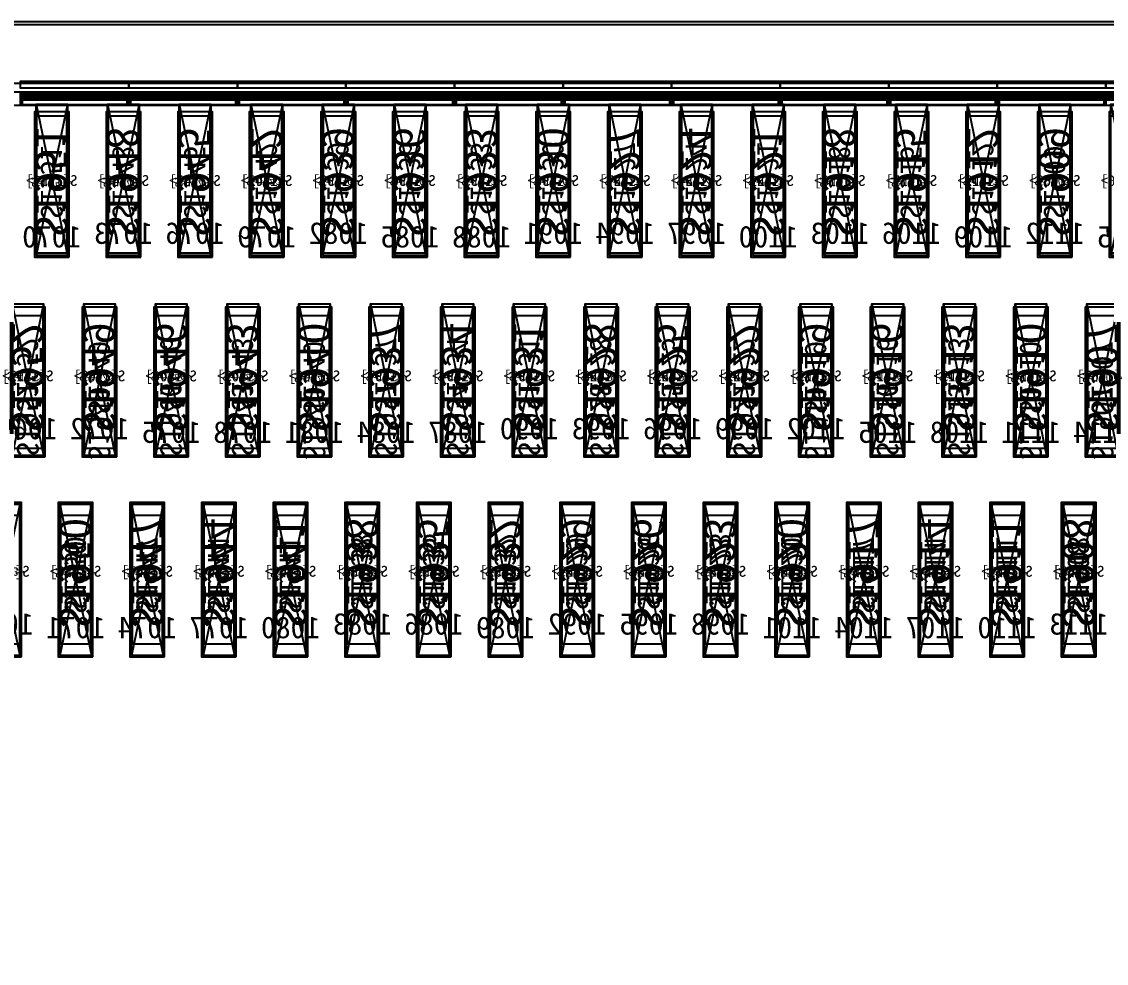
# Model space of a CAD drawing. Header units: millimetres. Extents: x 427 to 2444, y 137 to 817.
# Drawn here: x 1127.0475 to 1127.5471, y 301.2176 to 301.6514 of the extents above; entities that cross this region are included whole.
import ezdxf
from ezdxf.enums import TextEntityAlignment as Align

# ---------------------------------------------------------------- set-up
doc = ezdxf.new("R2010")
doc.units = ezdxf.units.MM
for name, color, linetype in [('L0', 211, 'Continuous'), ('L102', 91, 'Continuous'), ('L114', 213, 'Continuous'), ('L240', 60, 'Continuous'), ('L241', 200, 'Continuous'), ('L242', 51, 'Continuous'), ('L245', 53, 'Continuous'), ('L246', 93, 'Continuous'), ('L247', 13, 'Continuous'), ('L59', 140, 'Continuous'), ('L63', 4, 'Continuous'), ('L98', 150, 'Continuous')]:
    doc.layers.add(name, color=color, linetype=linetype)
doc.styles.add('txt', font='simhei.ttf')

# ---------------------------------------------------------------- blocks, each defined once
blk = doc.blocks.new('HX8394_F_PAD')
at = {"layer": 'L0'}
blk.add_lwpolyline([(-13.86, -0.4025), (-13.86, 0.4025), (13.86, 0.4025), (13.86, -0.4025), (-13.86, -0.4025)], close=True, dxfattribs=at)
at = {"layer": 'L241'}
blk.add_lwpolyline([(-13.9, -0.435), (-13.9, 0.435), (13.9, 0.435), (13.9, -0.435), (-13.9, -0.435)], close=True, dxfattribs=at)
at = {"layer": 'L242'}
for points in [[(8.117, 0.3285), (8.1155, 0.33), (8.1155, 0.392), (8.117, 0.3935), (8.13, 0.3935), (8.1315, 0.392), (8.1315, 0.33), (8.13, 0.3285), (8.117, 0.3285)], [(8.15, 0.3285), (8.1485, 0.33), (8.1485, 0.392), (8.15, 0.3935), (8.163, 0.3935), (8.1645, 0.392), (8.1645, 0.33), (8.163, 0.3285), (8.15, 0.3285)], [(8.183, 0.3285), (8.1815, 0.33), (8.1815, 0.392), (8.183, 0.3935), (8.196, 0.3935), (8.1975, 0.392), (8.1975, 0.33), (8.196, 0.3285), (8.183, 0.3285)], [(8.216, 0.3285), (8.2145, 0.33), (8.2145, 0.392), (8.216, 0.3935), (8.229, 0.3935), (8.2305, 0.392), (8.2305, 0.33), (8.229, 0.3285), (8.216, 0.3285)], [(8.249, 0.3285), (8.2475, 0.33), (8.2475, 0.392), (8.249, 0.3935), (8.262, 0.3935), (8.2635, 0.392), (8.2635, 0.33), (8.262, 0.3285), (8.249, 0.3285)], [(8.282, 0.3285), (8.2805, 0.33), (8.2805, 0.392), (8.282, 0.3935), (8.295, 0.3935), (8.2965, 0.392), (8.2965, 0.33), (8.295, 0.3285), (8.282, 0.3285)], [(8.315, 0.3285), (8.3135, 0.33), (8.3135, 0.392), (8.315, 0.3935), (8.328, 0.3935), (8.3295, 0.392), (8.3295, 0.33), (8.328, 0.3285), (8.315, 0.3285)], [(8.348, 0.3285), (8.3465, 0.33), (8.3465, 0.392), (8.348, 0.3935), (8.361, 0.3935), (8.3625, 0.392), (8.3625, 0.33), (8.361, 0.3285), (8.348, 0.3285)], [(8.381, 0.3285), (8.3795, 0.33), (8.3795, 0.392), (8.381, 0.3935), (8.394, 0.3935), (8.3955, 0.392), (8.3955, 0.33), (8.394, 0.3285), (8.381, 0.3285)], [(8.414, 0.3285), (8.4125, 0.33), (8.4125, 0.392), (8.414, 0.3935), (8.427, 0.3935), (8.4285, 0.392), (8.4285, 0.33), (8.427, 0.3285), (8.414, 0.3285)], [(8.447, 0.3285), (8.4455, 0.33), (8.4455, 0.392), (8.447, 0.3935), (8.46, 0.3935), (8.4615, 0.392), (8.4615, 0.33), (8.46, 0.3285), (8.447, 0.3285)], [(8.48, 0.3285), (8.4785, 0.33), (8.4785, 0.392), (8.48, 0.3935), (8.493, 0.3935), (8.4945, 0.392), (8.4945, 0.33), (8.493, 0.3285), (8.48, 0.3285)], [(8.513, 0.3285), (8.5115, 0.33), (8.5115, 0.392), (8.513, 0.3935), (8.526, 0.3935), (8.5275, 0.392), (8.5275, 0.33), (8.526, 0.3285), (8.513, 0.3285)], [(8.546, 0.3285), (8.5445, 0.33), (8.5445, 0.392), (8.546, 0.3935), (8.559, 0.3935), (8.5605, 0.392), (8.5605, 0.33), (8.559, 0.3285), (8.546, 0.3285)], [(8.579, 0.3285), (8.5775, 0.33), (8.5775, 0.392), (8.579, 0.3935), (8.592, 0.3935), (8.5935, 0.392), (8.5935, 0.33), (8.592, 0.3285), (8.579, 0.3285)], [(8.095, 0.2385), (8.0935, 0.24), (8.0935, 0.302), (8.095, 0.3035), (8.108, 0.3035), (8.1095, 0.302), (8.1095, 0.24), (8.108, 0.2385), (8.095, 0.2385)], [(8.128, 0.2385), (8.1265, 0.24), (8.1265, 0.302), (8.128, 0.3035), (8.141, 0.3035), (8.1425, 0.302), (8.1425, 0.24), (8.141, 0.2385), (8.128, 0.2385)], [(8.161, 0.2385), (8.1595, 0.24), (8.1595, 0.302), (8.161, 0.3035), (8.174, 0.3035), (8.1755, 0.302), (8.1755, 0.24), (8.174, 0.2385), (8.161, 0.2385)], [(8.194, 0.2385), (8.1925, 0.24), (8.1925, 0.302), (8.194, 0.3035), (8.207, 0.3035), (8.2085, 0.302), (8.2085, 0.24), (8.207, 0.2385), (8.194, 0.2385)], [(8.227, 0.2385), (8.2255, 0.24), (8.2255, 0.302), (8.227, 0.3035), (8.24, 0.3035), (8.2415, 0.302), (8.2415, 0.24), (8.24, 0.2385), (8.227, 0.2385)], [(8.26, 0.2385), (8.2585, 0.24), (8.2585, 0.302), (8.26, 0.3035), (8.273, 0.3035), (8.2745, 0.302), (8.2745, 0.24), (8.273, 0.2385), (8.26, 0.2385)], [(8.293, 0.2385), (8.2915, 0.24), (8.2915, 0.302), (8.293, 0.3035), (8.306, 0.3035), (8.3075, 0.302), (8.3075, 0.24), (8.306, 0.2385), (8.293, 0.2385)], [(8.326, 0.2385), (8.3245, 0.24), (8.3245, 0.302), (8.326, 0.3035), (8.339, 0.3035), (8.3405, 0.302), (8.3405, 0.24), (8.339, 0.2385), (8.326, 0.2385)], [(8.359, 0.2385), (8.3575, 0.24), (8.3575, 0.302), (8.359, 0.3035), (8.372, 0.3035), (8.3735, 0.302), (8.3735, 0.24), (8.372, 0.2385), (8.359, 0.2385)], [(8.392, 0.2385), (8.3905, 0.24), (8.3905, 0.302), (8.392, 0.3035), (8.405, 0.3035), (8.4065, 0.302), (8.4065, 0.24), (8.405, 0.2385), (8.392, 0.2385)], [(8.425, 0.2385), (8.4235, 0.24), (8.4235, 0.302), (8.425, 0.3035), (8.438, 0.3035), (8.4395, 0.302), (8.4395, 0.24), (8.438, 0.2385), (8.425, 0.2385)], [(8.458, 0.2385), (8.4565, 0.24), (8.4565, 0.302), (8.458, 0.3035), (8.471, 0.3035), (8.4725, 0.302), (8.4725, 0.24), (8.471, 0.2385), (8.458, 0.2385)], [(8.491, 0.2385), (8.4895, 0.24), (8.4895, 0.302), (8.491, 0.3035), (8.504, 0.3035), (8.5055, 0.302), (8.5055, 0.24), (8.504, 0.2385), (8.491, 0.2385)], [(8.524, 0.2385), (8.5225, 0.24), (8.5225, 0.302), (8.524, 0.3035), (8.537, 0.3035), (8.5385, 0.302), (8.5385, 0.24), (8.537, 0.2385), (8.524, 0.2385)], [(8.557, 0.2385), (8.5555, 0.24), (8.5555, 0.302), (8.557, 0.3035), (8.57, 0.3035), (8.5715, 0.302), (8.5715, 0.24), (8.57, 0.2385), (8.557, 0.2385)], [(8.59, 0.2385), (8.5885, 0.24), (8.5885, 0.302), (8.59, 0.3035), (8.603, 0.3035), (8.6045, 0.302), (8.6045, 0.24), (8.603, 0.2385), (8.59, 0.2385)], [(8.106, 0.1485), (8.1045, 0.15), (8.1045, 0.212), (8.106, 0.2135), (8.119, 0.2135), (8.1205, 0.212), (8.1205, 0.15), (8.119, 0.1485), (8.106, 0.1485)], [(8.139, 0.1485), (8.1375, 0.15), (8.1375, 0.212), (8.139, 0.2135), (8.152, 0.2135), (8.1535, 0.212), (8.1535, 0.15), (8.152, 0.1485), (8.139, 0.1485)], [(8.172, 0.1485), (8.1705, 0.15), (8.1705, 0.212), (8.172, 0.2135), (8.185, 0.2135), (8.1865, 0.212), (8.1865, 0.15), (8.185, 0.1485), (8.172, 0.1485)], [(8.205, 0.1485), (8.2035, 0.15), (8.2035, 0.212), (8.205, 0.2135), (8.218, 0.2135), (8.2195, 0.212), (8.2195, 0.15), (8.218, 0.1485), (8.205, 0.1485)], [(8.238, 0.1485), (8.2365, 0.15), (8.2365, 0.212), (8.238, 0.2135), (8.251, 0.2135), (8.2525, 0.212), (8.2525, 0.15), (8.251, 0.1485), (8.238, 0.1485)], [(8.271, 0.1485), (8.2695, 0.15), (8.2695, 0.212), (8.271, 0.2135), (8.284, 0.2135), (8.2855, 0.212), (8.2855, 0.15), (8.284, 0.1485), (8.271, 0.1485)], [(8.304, 0.1485), (8.3025, 0.15), (8.3025, 0.212), (8.304, 0.2135), (8.317, 0.2135), (8.3185, 0.212), (8.3185, 0.15), (8.317, 0.1485), (8.304, 0.1485)], [(8.337, 0.1485), (8.3355, 0.15), (8.3355, 0.212), (8.337, 0.2135), (8.35, 0.2135), (8.3515, 0.212), (8.3515, 0.15), (8.35, 0.1485), (8.337, 0.1485)], [(8.37, 0.1485), (8.3685, 0.15), (8.3685, 0.212), (8.37, 0.2135), (8.383, 0.2135), (8.3845, 0.212), (8.3845, 0.15), (8.383, 0.1485), (8.37, 0.1485)], [(8.403, 0.1485), (8.4015, 0.15), (8.4015, 0.212), (8.403, 0.2135), (8.416, 0.2135), (8.4175, 0.212), (8.4175, 0.15), (8.416, 0.1485), (8.403, 0.1485)], [(8.436, 0.1485), (8.4345, 0.15), (8.4345, 0.212), (8.436, 0.2135), (8.449, 0.2135), (8.4505, 0.212), (8.4505, 0.15), (8.449, 0.1485), (8.436, 0.1485)], [(8.469, 0.1485), (8.4675, 0.15), (8.4675, 0.212), (8.469, 0.2135), (8.482, 0.2135), (8.4835, 0.212), (8.4835, 0.15), (8.482, 0.1485), (8.469, 0.1485)], [(8.502, 0.1485), (8.5005, 0.15), (8.5005, 0.212), (8.502, 0.2135), (8.515, 0.2135), (8.5165, 0.212), (8.5165, 0.15), (8.515, 0.1485), (8.502, 0.1485)], [(8.535, 0.1485), (8.5335, 0.15), (8.5335, 0.212), (8.535, 0.2135), (8.548, 0.2135), (8.5495, 0.212), (8.5495, 0.15), (8.548, 0.1485), (8.535, 0.1485)], [(8.568, 0.1485), (8.5665, 0.15), (8.5665, 0.212), (8.568, 0.2135), (8.581, 0.2135), (8.5825, 0.212), (8.5825, 0.15), (8.581, 0.1485), (8.568, 0.1485)]]:
    blk.add_lwpolyline(points, close=True, dxfattribs=at)
at = {"layer": 'L247', "style": 'txt'}
for s, p in [('S1909', (8.1235, 0.361)), ('S1912', (8.1565, 0.362666)), ('S1915', (8.1895, 0.361)), ('S1918', (8.2225, 0.361)), ('S1921', (8.2555, 0.362666)), ('S1924', (8.2885, 0.362666)), ('S1927', (8.3215, 0.362666)), ('S1930', (8.3545, 0.362666)), ('S1933', (8.3875, 0.362666)), ('S1936', (8.4205, 0.362666)), ('S1939', (8.4535, 0.362666)), ('S1942', (8.4865, 0.362666)), ('S1945', (8.5195, 0.361)), ('S1948', (8.5525, 0.361)), ('S1951', (8.5855, 0.361)), ('S1907', (8.1015, 0.271)), ('S1910', (8.1345, 0.271)), ('S1913', (8.1675, 0.272666)), ('S1916', (8.2005, 0.272666)), ('S1919', (8.2335, 0.271)), ('S1922', (8.2665, 0.272666)), ('S1925', (8.2995, 0.272666)), ('S1928', (8.3325, 0.272666)), ('S1931', (8.3655, 0.272666)), ('S1934', (8.3985, 0.272666)), ('S1937', (8.4315, 0.272666)), ('S1940', (8.4645, 0.271)), ('S1943', (8.4975, 0.272666)), ('S1946', (8.5305, 0.272666)), ('S1949', (8.5635, 0.271)), ('S1952', (8.5965, 0.272666)), ('S1908', (8.1125, 0.181)), ('S1911', (8.1455, 0.181)), ('S1914', (8.1785, 0.181)), ('S1917', (8.2115, 0.181)), ('S1920', (8.2445, 0.182666)), ('S1923', (8.2775, 0.182666)), ('S1926', (8.3105, 0.182666)), ('S1929', (8.3435, 0.182666)), ('S1932', (8.3765, 0.182666)), ('S1935', (8.4095, 0.182666)), ('S1938', (8.4425, 0.182666)), ('S1941', (8.4755, 0.181)), ('S1944', (8.5085, 0.181)), ('S1947', (8.5415, 0.181)), ('S1950', (8.5745, 0.181))]:
    blk.add_text(s, height=0.01, rotation=90, dxfattribs=at).set_placement(p, align=Align.MIDDLE_CENTER)
blk = doc.blocks.new('NTBUMP_65X16')
at = {"layer": 'L242'}
blk.add_lwpolyline([(-0.008, -0.0325), (-0.008, 0.0325), (0.008, 0.0325), (0.008, -0.0325), (-0.008, -0.0325)], close=True, dxfattribs=at)
blk = doc.blocks.new('ILI9881C_AA_NTBUMP_PM_875UM')
at = {"layer": 'L241'}
blk.add_lwpolyline([(-13.92, -0.4375), (-13.92, 0.4375), (13.92, 0.4375), (13.92, -0.4375), (-13.92, -0.4375)], close=True, dxfattribs=at)
at = {"rotation": 180}
for p in [(8.1235, 0.365), (8.1565, 0.365), (8.1895, 0.365), (8.2225, 0.365), (8.2555, 0.365), (8.2885, 0.365), (8.3215, 0.365), (8.3545, 0.365), (8.3875, 0.365), (8.4205, 0.365), (8.4535, 0.365), (8.4865, 0.365), (8.5195, 0.365), (8.5525, 0.365), (8.5855, 0.365), (8.1015, 0.275), (8.1345, 0.275), (8.1675, 0.275), (8.2005, 0.275), (8.2335, 0.275), (8.2665, 0.275), (8.2995, 0.275), (8.3325, 0.275), (8.3655, 0.275), (8.3985, 0.275), (8.4315, 0.275), (8.4645, 0.275), (8.4975, 0.275), (8.5305, 0.275), (8.5635, 0.275), (8.5965, 0.275), (8.1125, 0.185), (8.1455, 0.185), (8.1785, 0.185), (8.2115, 0.185), (8.2445, 0.185), (8.2775, 0.185), (8.3105, 0.185), (8.3435, 0.185), (8.3765, 0.185), (8.4095, 0.185), (8.4425, 0.185), (8.4755, 0.185), (8.5085, 0.185), (8.5415, 0.185), (8.5745, 0.185)]:
    blk.add_blockref('NTBUMP_65X16', p, dxfattribs=at)
at = {"layer": 'L246', "style": 'txt'}
for s, p in [('S1924', (8.2885, 0.365)), ('S1909', (8.1235, 0.365)), ('S1912', (8.1565, 0.365)), ('S1915', (8.1895, 0.365)), ('S1918', (8.2225, 0.365)), ('S1921', (8.2555, 0.365)), ('S1927', (8.3215, 0.365)), ('S1930', (8.3545, 0.365)), ('S1933', (8.3875, 0.365)), ('S1936', (8.4205, 0.365)), ('S1939', (8.4535, 0.365)), ('S1942', (8.4865, 0.365)), ('S1945', (8.5195, 0.365)), ('S1948', (8.5525, 0.365)), ('S1951', (8.5855, 0.365)), ('S1934', (8.3985, 0.275)), ('S1907', (8.1015, 0.275)), ('S1910', (8.1345, 0.275)), ('S1913', (8.1675, 0.275)), ('S1916', (8.2005, 0.275)), ('S1919', (8.2335, 0.275)), ('S1922', (8.2665, 0.275)), ('S1925', (8.2995, 0.275)), ('S1928', (8.3325, 0.275)), ('S1931', (8.3655, 0.275)), ('S1937', (8.4315, 0.275)), ('S1940', (8.4645, 0.275)), ('S1943', (8.4975, 0.275)), ('S1946', (8.5305, 0.275)), ('S1949', (8.5635, 0.275)), ('S1952', (8.5965, 0.275)), ('S1908', (8.1125, 0.185)), ('S1911', (8.1455, 0.185)), ('S1914', (8.1785, 0.185)), ('S1917', (8.2115, 0.185)), ('S1920', (8.2445, 0.185)), ('S1923', (8.2775, 0.185)), ('S1926', (8.3105, 0.185)), ('S1929', (8.3435, 0.185)), ('S1932', (8.3765, 0.185)), ('S1935', (8.4095, 0.185)), ('S1938', (8.4425, 0.185)), ('S1941', (8.4755, 0.185)), ('S1944', (8.5085, 0.185)), ('S1947', (8.5415, 0.185)), ('S1950', (8.5745, 0.185))]:
    blk.add_text(s, height=0.015, rotation=90, dxfattribs=at).set_placement(p, align=Align.MIDDLE_CENTER)
for s, p in [('1115', (8.0905, 0.34)), ('1112', (8.1235, 0.341666)), ('1109', (8.1565, 0.34)), ('1106', (8.1895, 0.341666)), ('1103', (8.2225, 0.341666)), ('1100', (8.2555, 0.34)), ('1097', (8.2885, 0.341666)), ('1094', (8.3215, 0.341666)), ('1091', (8.3545, 0.341666)), ('1088', (8.3875, 0.34)), ('1085', (8.4205, 0.34)), ('1082', (8.4535, 0.341666)), ('1079', (8.4865, 0.34)), ('1076', (8.5195, 0.341666)), ('1073', (8.5525, 0.341666)), ('1070', (8.5855, 0.34)), ('1108', (8.1675, 0.25)), ('1105', (8.2005, 0.25)), ('1102', (8.2335, 0.251666)), ('1099', (8.2665, 0.251666)), ('1096', (8.2995, 0.251666)), ('1093', (8.3325, 0.251666)), ('1090', (8.3655, 0.251666)), ('1087', (8.3985, 0.25)), ('1084', (8.4315, 0.25)), ('1081', (8.4645, 0.25)), ('1078', (8.4975, 0.25)), ('1075', (8.5305, 0.25)), ('1072', (8.5635, 0.251666)), ('1069', (8.5965, 0.251666)), ('1114', (8.1015, 0.25)), ('1111', (8.1345, 0.25)), ('1113', (8.1125, 0.161666)), ('1110', (8.1455, 0.16)), ('1107', (8.1785, 0.16)), ('1104', (8.2115, 0.16)), ('1101', (8.2445, 0.16)), ('1098', (8.2775, 0.161666)), ('1095', (8.3105, 0.161666)), ('1092', (8.3435, 0.161666)), ('1089', (8.3765, 0.16)), ('1086', (8.4095, 0.161666)), ('1083', (8.4425, 0.161666)), ('1080', (8.4755, 0.16)), ('1077', (8.5085, 0.16)), ('1074', (8.5415, 0.16)), ('1071', (8.5745, 0.16)), ('1068', (8.6075, 0.161666))]:
    blk.add_text(s, height=0.01, dxfattribs=at).set_placement(p, align=Align.MIDDLE_CENTER)
blk = doc.blocks.new('OUT_3BUMP')
at = {"layer": 'L242'}
for points in [[(0, 0.206), (0, 0.271), (0.016, 0.271), (0.016, 0.206), (0, 0.206)], [(0.011, 0.116), (0.011, 0.181), (0.027, 0.181), (0.027, 0.116), (0.011, 0.116)], [(0.022, 0.026), (0.022, 0.091), (0.038, 0.091), (0.038, 0.026), (0.022, 0.026)]]:
    blk.add_lwpolyline(points, close=True, dxfattribs=at)
blk = doc.blocks.new('JD9365Z_PAD_20170829_Y880')
at = {"layer": 'L241'}
blk.add_lwpolyline([(-13.95, -0.41), (-13.95, 0.41), (13.95, 0.41), (13.95, -0.41), (-13.95, -0.41)], close=True, dxfattribs=at)
at = {"row_count": 1, "column_count": 372, "row_spacing": 0.245, "column_spacing": 0.033}
blk.add_blockref('OUT_3BUMP', (1.3835, 0.13), dxfattribs=at)
at = {"layer": 'L240', "style": 'txt'}
for s, p in [('S[1666]', (8.0905, 0.369333)), ('S[1669]', (8.1235, 0.369333)), ('S[1672]', (8.1565, 0.369333)), ('S[1675]', (8.1895, 0.369333)), ('S[1678]', (8.2225, 0.369333)), ('S[1681]', (8.2555, 0.369333)), ('S[1684]', (8.2885, 0.369333)), ('S[1687]', (8.3215, 0.369333)), ('S[1690]', (8.3545, 0.369333)), ('S[1693]', (8.3875, 0.369333)), ('S[1696]', (8.4205, 0.369333)), ('S[1699]', (8.4535, 0.369333)), ('S[1702]', (8.4865, 0.369333)), ('S[1705]', (8.5195, 0.369333)), ('S[1708]', (8.5525, 0.369333)), ('S[1711]', (8.5855, 0.369333)), ('S[1667]', (8.1015, 0.279333)), ('S[1670]', (8.1345, 0.279333)), ('S[1673]', (8.1675, 0.279333)), ('S[1676]', (8.2005, 0.279333)), ('S[1679]', (8.2335, 0.279333)), ('S[1682]', (8.2665, 0.279333)), ('S[1685]', (8.2995, 0.279333)), ('S[1688]', (8.3325, 0.279333)), ('S[1691]', (8.3655, 0.279333)), ('S[1694]', (8.3985, 0.279333)), ('S[1697]', (8.4315, 0.279333)), ('S[1700]', (8.4645, 0.279333)), ('S[1703]', (8.4975, 0.279333)), ('S[1706]', (8.5305, 0.279333)), ('S[1709]', (8.5635, 0.279333)), ('S[1712]', (8.5965, 0.279333)), ('S[1668]', (8.1125, 0.189333)), ('S[1671]', (8.1455, 0.189333)), ('S[1674]', (8.1785, 0.189333)), ('S[1677]', (8.2115, 0.189333)), ('S[1680]', (8.2445, 0.189333)), ('S[1683]', (8.2775, 0.189333)), ('S[1686]', (8.3105, 0.189333)), ('S[1689]', (8.3435, 0.189333)), ('S[1692]', (8.3765, 0.189333)), ('S[1695]', (8.4095, 0.189333)), ('S[1698]', (8.4425, 0.189333)), ('S[1701]', (8.4755, 0.189333)), ('S[1704]', (8.5085, 0.189333)), ('S[1707]', (8.5415, 0.189333)), ('S[1710]', (8.5745, 0.189333)), ('S[1713]', (8.6075, 0.189333))]:
    blk.add_text(s, height=0.005, dxfattribs=at).set_placement(p, align=Align.MIDDLE_CENTER)
blk = doc.blocks.new('NV3052C3P_BUMP_ORI_20190911')
at = {"layer": 'L241'}
blk.add_lwpolyline([(-13.8, -0.398), (-13.8, 0.398), (13.8, 0.398), (13.8, -0.398), (-13.8, -0.398)], close=True, dxfattribs=at)
at = {"layer": 'L242'}
for points in [[(8.1155, 0.32), (8.1155, 0.385), (8.1315, 0.385), (8.1315, 0.32), (8.1155, 0.32)], [(8.1485, 0.32), (8.1485, 0.385), (8.1645, 0.385), (8.1645, 0.32), (8.1485, 0.32)], [(8.1815, 0.32), (8.1815, 0.385), (8.1975, 0.385), (8.1975, 0.32), (8.1815, 0.32)], [(8.2145, 0.32), (8.2145, 0.385), (8.2305, 0.385), (8.2305, 0.32), (8.2145, 0.32)], [(8.2475, 0.32), (8.2475, 0.385), (8.2635, 0.385), (8.2635, 0.32), (8.2475, 0.32)], [(8.2805, 0.32), (8.2805, 0.385), (8.2965, 0.385), (8.2965, 0.32), (8.2805, 0.32)], [(8.3135, 0.32), (8.3135, 0.385), (8.3295, 0.385), (8.3295, 0.32), (8.3135, 0.32)], [(8.3465, 0.32), (8.3465, 0.385), (8.3625, 0.385), (8.3625, 0.32), (8.3465, 0.32)], [(8.3795, 0.32), (8.3795, 0.385), (8.3955, 0.385), (8.3955, 0.32), (8.3795, 0.32)], [(8.4125, 0.32), (8.4125, 0.385), (8.4285, 0.385), (8.4285, 0.32), (8.4125, 0.32)], [(8.4455, 0.32), (8.4455, 0.385), (8.4615, 0.385), (8.4615, 0.32), (8.4455, 0.32)], [(8.4785, 0.32), (8.4785, 0.385), (8.4945, 0.385), (8.4945, 0.32), (8.4785, 0.32)], [(8.5115, 0.32), (8.5115, 0.385), (8.5275, 0.385), (8.5275, 0.32), (8.5115, 0.32)], [(8.5445, 0.32), (8.5445, 0.385), (8.5605, 0.385), (8.5605, 0.32), (8.5445, 0.32)], [(8.5775, 0.32), (8.5775, 0.385), (8.5935, 0.385), (8.5935, 0.32), (8.5775, 0.32)], [(8.0935, 0.23), (8.0935, 0.295), (8.1095, 0.295), (8.1095, 0.23), (8.0935, 0.23)], [(8.1265, 0.23), (8.1265, 0.295), (8.1425, 0.295), (8.1425, 0.23), (8.1265, 0.23)], [(8.1595, 0.23), (8.1595, 0.295), (8.1755, 0.295), (8.1755, 0.23), (8.1595, 0.23)], [(8.1925, 0.23), (8.1925, 0.295), (8.2085, 0.295), (8.2085, 0.23), (8.1925, 0.23)], [(8.2255, 0.23), (8.2255, 0.295), (8.2415, 0.295), (8.2415, 0.23), (8.2255, 0.23)], [(8.2585, 0.23), (8.2585, 0.295), (8.2745, 0.295), (8.2745, 0.23), (8.2585, 0.23)], [(8.2915, 0.23), (8.2915, 0.295), (8.3075, 0.295), (8.3075, 0.23), (8.2915, 0.23)], [(8.3245, 0.23), (8.3245, 0.295), (8.3405, 0.295), (8.3405, 0.23), (8.3245, 0.23)], [(8.3575, 0.23), (8.3575, 0.295), (8.3735, 0.295), (8.3735, 0.23), (8.3575, 0.23)], [(8.3905, 0.23), (8.3905, 0.295), (8.4065, 0.295), (8.4065, 0.23), (8.3905, 0.23)], [(8.4235, 0.23), (8.4235, 0.295), (8.4395, 0.295), (8.4395, 0.23), (8.4235, 0.23)], [(8.4565, 0.23), (8.4565, 0.295), (8.4725, 0.295), (8.4725, 0.23), (8.4565, 0.23)], [(8.4895, 0.23), (8.4895, 0.295), (8.5055, 0.295), (8.5055, 0.23), (8.4895, 0.23)], [(8.5225, 0.23), (8.5225, 0.295), (8.5385, 0.295), (8.5385, 0.23), (8.5225, 0.23)], [(8.5555, 0.23), (8.5555, 0.295), (8.5715, 0.295), (8.5715, 0.23), (8.5555, 0.23)], [(8.5885, 0.23), (8.5885, 0.295), (8.6045, 0.295), (8.6045, 0.23), (8.5885, 0.23)], [(8.1045, 0.14), (8.1045, 0.205), (8.1205, 0.205), (8.1205, 0.14), (8.1045, 0.14)], [(8.1375, 0.14), (8.1375, 0.205), (8.1535, 0.205), (8.1535, 0.14), (8.1375, 0.14)], [(8.1705, 0.14), (8.1705, 0.205), (8.1865, 0.205), (8.1865, 0.14), (8.1705, 0.14)], [(8.2035, 0.14), (8.2035, 0.205), (8.2195, 0.205), (8.2195, 0.14), (8.2035, 0.14)], [(8.2365, 0.14), (8.2365, 0.205), (8.2525, 0.205), (8.2525, 0.14), (8.2365, 0.14)], [(8.2695, 0.14), (8.2695, 0.205), (8.2855, 0.205), (8.2855, 0.14), (8.2695, 0.14)], [(8.3025, 0.14), (8.3025, 0.205), (8.3185, 0.205), (8.3185, 0.14), (8.3025, 0.14)], [(8.3355, 0.14), (8.3355, 0.205), (8.3515, 0.205), (8.3515, 0.14), (8.3355, 0.14)], [(8.3685, 0.14), (8.3685, 0.205), (8.3845, 0.205), (8.3845, 0.14), (8.3685, 0.14)], [(8.4015, 0.14), (8.4015, 0.205), (8.4175, 0.205), (8.4175, 0.14), (8.4015, 0.14)], [(8.4345, 0.14), (8.4345, 0.205), (8.4505, 0.205), (8.4505, 0.14), (8.4345, 0.14)], [(8.4675, 0.14), (8.4675, 0.205), (8.4835, 0.205), (8.4835, 0.14), (8.4675, 0.14)], [(8.5005, 0.14), (8.5005, 0.205), (8.5165, 0.205), (8.5165, 0.14), (8.5005, 0.14)], [(8.5335, 0.14), (8.5335, 0.205), (8.5495, 0.205), (8.5495, 0.14), (8.5335, 0.14)], [(8.5665, 0.14), (8.5665, 0.205), (8.5825, 0.205), (8.5825, 0.14), (8.5665, 0.14)]]:
    blk.add_lwpolyline(points, close=True, dxfattribs=at)
at = {"layer": 'L245', "style": 'txt'}
for s, p in [('S<1906>', (8.090473, 0.353333)), ('S<1909>', (8.123473, 0.353333)), ('S<1912>', (8.156473, 0.353333)), ('S<1915>', (8.189473, 0.353333)), ('S<1918>', (8.222473, 0.353333)), ('S<1921>', (8.255473, 0.353333)), ('S<1924>', (8.288473, 0.353333)), ('S<1927>', (8.321473, 0.353333)), ('S<1930>', (8.354473, 0.353333)), ('S<1933>', (8.387473, 0.353333)), ('S<1936>', (8.420473, 0.353333)), ('S<1939>', (8.453473, 0.353333)), ('S<1942>', (8.486473, 0.353333)), ('S<1945>', (8.519473, 0.353333)), ('S<1948>', (8.552473, 0.353333)), ('S<1951>', (8.585473, 0.353333)), ('S<1907>', (8.101473, 0.263333)), ('S<1910>', (8.134473, 0.263333)), ('S<1913>', (8.167473, 0.263333)), ('S<1916>', (8.200473, 0.263333)), ('S<1919>', (8.233473, 0.263333)), ('S<1922>', (8.266473, 0.263333)), ('S<1925>', (8.299473, 0.263333)), ('S<1928>', (8.332473, 0.263333)), ('S<1931>', (8.365473, 0.263333)), ('S<1934>', (8.398473, 0.263333)), ('S<1937>', (8.431473, 0.263333)), ('S<1940>', (8.464473, 0.263333)), ('S<1943>', (8.497473, 0.263333)), ('S<1946>', (8.530473, 0.263333)), ('S<1949>', (8.563473, 0.263333)), ('S<1952>', (8.596473, 0.263333)), ('S<1908>', (8.112473, 0.173333)), ('S<1911>', (8.145473, 0.173333)), ('S<1914>', (8.178473, 0.173333)), ('S<1917>', (8.211473, 0.173333)), ('S<1920>', (8.244473, 0.173333)), ('S<1923>', (8.277473, 0.173333)), ('S<1926>', (8.310473, 0.173333)), ('S<1929>', (8.343473, 0.173333)), ('S<1932>', (8.376473, 0.173333)), ('S<1935>', (8.409473, 0.173333)), ('S<1938>', (8.442473, 0.173333)), ('S<1941>', (8.475473, 0.173333)), ('S<1944>', (8.508473, 0.173333)), ('S<1947>', (8.541473, 0.173333)), ('S<1950>', (8.574473, 0.173333)), ('S<1953>', (8.607473, 0.173333))]:
    blk.add_text(s, height=0.005, dxfattribs=at).set_placement(p, align=Align.MIDDLE_CENTER)
blk = doc.blocks.new('BUMP_14_65')
at = {"layer": 'L242'}
blk.add_lwpolyline([(-0.007, -0.022), (-0.007, 0.043), (0.007, 0.043), (0.007, -0.022), (-0.007, -0.022)], close=True, dxfattribs=at)
blk = doc.blocks.new('FL11283_A_OTHER')
at = {"layer": 'L102'}
blk.add_lwpolyline([(0, 0), (0, 0.41), (13.86, 0.41), (13.86, 0), (0, 0)], close=True, dxfattribs=at)
at = {"layer": 'L241'}
blk.add_lwpolyline([(-13.86, -0.41), (-13.86, 0.41), (13.86, 0.41), (13.86, 0.404), (-13.854, 0.404), (-13.854, -0.404), (13.854, -0.404), (13.854, 0.404), (13.86, 0.404), (13.86, -0.41), (-13.86, -0.41)], close=True, dxfattribs=at)
at = {"layer": 'L59'}
blk.add_lwpolyline([(-13.86, -0.41), (-13.86, 0.41), (13.86, 0.41), (13.86, -0.41), (-13.86, -0.41)], close=True, dxfattribs=at)
for p in [(8.1235, 0.358), (8.1565, 0.358), (8.1895, 0.358), (8.2225, 0.358), (8.2555, 0.358), (8.2885, 0.358), (8.3215, 0.358), (8.3545, 0.358), (8.3875, 0.358), (8.4205, 0.358), (8.4535, 0.358), (8.4865, 0.358), (8.5195, 0.358), (8.5525, 0.358), (8.5855, 0.358), (8.1015, 0.268), (8.1345, 0.268), (8.1675, 0.268), (8.2005, 0.268), (8.2335, 0.268), (8.2665, 0.268), (8.2995, 0.268), (8.3325, 0.268), (8.3655, 0.268), (8.3985, 0.268), (8.4315, 0.268), (8.4645, 0.268), (8.4975, 0.268), (8.5305, 0.268), (8.5635, 0.268), (8.5965, 0.268), (8.1125, 0.178), (8.1455, 0.178), (8.1785, 0.178), (8.2115, 0.178), (8.2445, 0.178), (8.2775, 0.178), (8.3105, 0.178), (8.3435, 0.178), (8.3765, 0.178), (8.4095, 0.178), (8.4425, 0.178), (8.4755, 0.178), (8.5085, 0.178), (8.5415, 0.178), (8.5745, 0.178)]:
    blk.add_blockref('BUMP_14_65', p)
at = {"layer": 'L102', "style": 'txt'}
for s, p in [('S1909', (8.1235, 0.3685)), ('S1912', (8.1565, 0.370166)), ('S1915', (8.1895, 0.3685)), ('S1918', (8.2225, 0.3685)), ('S1921', (8.2555, 0.370166)), ('S1924', (8.2885, 0.370166)), ('S1927', (8.3215, 0.370166)), ('S1930', (8.3545, 0.370166)), ('S1933', (8.3875, 0.370166)), ('S1936', (8.4205, 0.370166)), ('S1939', (8.4535, 0.370166)), ('S1942', (8.4865, 0.370166)), ('S1945', (8.5195, 0.3685)), ('S1948', (8.5525, 0.3685)), ('S1951', (8.5855, 0.3685)), ('S1913', (8.1675, 0.259166)), ('S1916', (8.2005, 0.259166)), ('S1922', (8.2665, 0.259166)), ('S1925', (8.2995, 0.259166)), ('S1928', (8.3325, 0.259166)), ('S1931', (8.3655, 0.259166)), ('S1934', (8.3985, 0.259166)), ('S1937', (8.4315, 0.259166)), ('S1943', (8.4975, 0.259166)), ('S1946', (8.5305, 0.259166)), ('S1952', (8.5965, 0.259166)), ('S1907', (8.1015, 0.2575)), ('S1910', (8.1345, 0.2575)), ('S1919', (8.2335, 0.2575)), ('S1940', (8.4645, 0.2575)), ('S1949', (8.5635, 0.2575)), ('S1908', (8.1125, 0.1865)), ('S1911', (8.1455, 0.1865)), ('S1914', (8.1785, 0.1865)), ('S1917', (8.2115, 0.1865)), ('S1920', (8.2445, 0.188166)), ('S1923', (8.2775, 0.188166)), ('S1926', (8.3105, 0.188166)), ('S1929', (8.3435, 0.188166)), ('S1932', (8.3765, 0.188166)), ('S1935', (8.4095, 0.188166)), ('S1938', (8.4425, 0.188166)), ('S1941', (8.4755, 0.1865)), ('S1944', (8.5085, 0.1865)), ('S1947', (8.5415, 0.1865)), ('S1950', (8.5745, 0.1865))]:
    blk.add_text(s, height=0.01, rotation=90, dxfattribs=at).set_placement(p, align=Align.MIDDLE_CENTER)
blk = doc.blocks.new('GC9702_LCDPAD_BUMP')
at = {"layer": 'L242'}
blk.add_lwpolyline([(-0.008, -0.0325), (-0.008, 0.0325), (0.008, 0.0325), (0.008, -0.0325), (-0.008, -0.0325)], close=True, dxfattribs=at)
blk = doc.blocks.new('GC9702_BUMP_NOCOMPENSATION')
at = {"layer": 'L114', "const_width": 0.004}
for points in [[(8.05, 0.378), (8.1, 0.378)], [(8.05, 0.378), (8.1, 0.378)], [(8.05, 0.378), (8.1, 0.378)], [(8.05, 0.378), (8.1, 0.378)], [(8.1, 0.378), (8.15, 0.378)], [(8.1, 0.378), (8.15, 0.378)], [(8.1, 0.378), (8.15, 0.378)], [(8.1, 0.378), (8.15, 0.378)], [(8.15, 0.378), (8.2, 0.378)], [(8.15, 0.378), (8.2, 0.378)], [(8.15, 0.378), (8.2, 0.378)], [(8.15, 0.378), (8.2, 0.378)], [(8.2, 0.378), (8.25, 0.378)], [(8.2, 0.378), (8.25, 0.378)], [(8.2, 0.378), (8.25, 0.378)], [(8.2, 0.378), (8.25, 0.378)], [(8.25, 0.378), (8.3, 0.378)], [(8.25, 0.378), (8.3, 0.378)], [(8.25, 0.378), (8.3, 0.378)], [(8.25, 0.378), (8.3, 0.378)], [(8.3, 0.378), (8.35, 0.378)], [(8.3, 0.378), (8.35, 0.378)], [(8.3, 0.378), (8.35, 0.378)], [(8.3, 0.378), (8.35, 0.378)], [(8.35, 0.378), (8.4, 0.378)], [(8.35, 0.378), (8.4, 0.378)], [(8.35, 0.378), (8.4, 0.378)], [(8.35, 0.378), (8.4, 0.378)], [(8.4, 0.378), (8.45, 0.378)], [(8.4, 0.378), (8.45, 0.378)], [(8.4, 0.378), (8.45, 0.378)], [(8.4, 0.378), (8.45, 0.378)], [(8.45, 0.378), (8.5, 0.378)], [(8.45, 0.378), (8.5, 0.378)], [(8.45, 0.378), (8.5, 0.378)], [(8.45, 0.378), (8.5, 0.378)], [(8.5, 0.378), (8.55, 0.378)], [(8.5, 0.378), (8.55, 0.378)], [(8.5, 0.378), (8.55, 0.378)], [(8.5, 0.378), (8.55, 0.378)], [(8.55, 0.378), (8.6, 0.378)], [(8.55, 0.378), (8.6, 0.378)], [(8.55, 0.378), (8.6, 0.378)], [(8.55, 0.378), (8.6, 0.378)]]:
    blk.add_lwpolyline(points, dxfattribs=at)
at = {"layer": 'L114'}
for points in [[(8.05, 0.374), (8.05, 0.38), (8.1, 0.38), (8.1, 0.374), (8.05, 0.374)], [(8.05, 0.374), (8.05, 0.38), (8.1, 0.38), (8.1, 0.374), (8.05, 0.374)], [(8.1, 0.374), (8.1, 0.38), (8.15, 0.38), (8.15, 0.374), (8.1, 0.374)], [(8.1, 0.374), (8.1, 0.38), (8.15, 0.38), (8.15, 0.374), (8.1, 0.374)], [(8.15, 0.374), (8.15, 0.38), (8.2, 0.38), (8.2, 0.374), (8.15, 0.374)], [(8.15, 0.374), (8.15, 0.38), (8.2, 0.38), (8.2, 0.374), (8.15, 0.374)], [(8.2, 0.374), (8.2, 0.38), (8.25, 0.38), (8.25, 0.374), (8.2, 0.374)], [(8.2, 0.374), (8.2, 0.38), (8.25, 0.38), (8.25, 0.374), (8.2, 0.374)], [(8.25, 0.374), (8.25, 0.38), (8.3, 0.38), (8.3, 0.374), (8.25, 0.374)], [(8.25, 0.374), (8.25, 0.38), (8.3, 0.38), (8.3, 0.374), (8.25, 0.374)], [(8.3, 0.374), (8.3, 0.38), (8.35, 0.38), (8.35, 0.374), (8.3, 0.374)], [(8.3, 0.374), (8.3, 0.38), (8.35, 0.38), (8.35, 0.374), (8.3, 0.374)], [(8.35, 0.374), (8.35, 0.38), (8.4, 0.38), (8.4, 0.374), (8.35, 0.374)], [(8.35, 0.374), (8.35, 0.38), (8.4, 0.38), (8.4, 0.374), (8.35, 0.374)], [(8.4, 0.374), (8.4, 0.38), (8.45, 0.38), (8.45, 0.374), (8.4, 0.374)], [(8.4, 0.374), (8.4, 0.38), (8.45, 0.38), (8.45, 0.374), (8.4, 0.374)], [(8.45, 0.374), (8.45, 0.38), (8.5, 0.38), (8.5, 0.374), (8.45, 0.374)], [(8.45, 0.374), (8.45, 0.38), (8.5, 0.38), (8.5, 0.374), (8.45, 0.374)], [(8.5, 0.374), (8.5, 0.38), (8.55, 0.38), (8.55, 0.374), (8.5, 0.374)], [(8.5, 0.374), (8.5, 0.38), (8.55, 0.38), (8.55, 0.374), (8.5, 0.374)], [(8.55, 0.374), (8.55, 0.38), (8.6, 0.38), (8.6, 0.374), (8.55, 0.374)], [(8.55, 0.374), (8.55, 0.38), (8.6, 0.38), (8.6, 0.374), (8.55, 0.374)], [(8.10074, 0.37443), (8.10074, 0.379), (8.14918, 0.379), (8.14918, 0.37443), (8.10074, 0.37443)], [(8.10074, 0.37443), (8.10074, 0.379), (8.14918, 0.379), (8.14918, 0.37443), (8.10074, 0.37443)], [(8.15074, 0.37443), (8.15074, 0.379), (8.19918, 0.379), (8.19918, 0.37443), (8.15074, 0.37443)], [(8.15074, 0.37443), (8.15074, 0.379), (8.19918, 0.379), (8.19918, 0.37443), (8.15074, 0.37443)], [(8.20074, 0.37443), (8.20074, 0.379), (8.24918, 0.379), (8.24918, 0.37443), (8.20074, 0.37443)], [(8.20074, 0.37443), (8.20074, 0.379), (8.24918, 0.379), (8.24918, 0.37443), (8.20074, 0.37443)], [(8.25074, 0.37443), (8.25074, 0.379), (8.29918, 0.379), (8.29918, 0.37443), (8.25074, 0.37443)], [(8.25074, 0.37443), (8.25074, 0.379), (8.29918, 0.379), (8.29918, 0.37443), (8.25074, 0.37443)], [(8.30074, 0.37443), (8.30074, 0.379), (8.34918, 0.379), (8.34918, 0.37443), (8.30074, 0.37443)], [(8.30074, 0.37443), (8.30074, 0.379), (8.34918, 0.379), (8.34918, 0.37443), (8.30074, 0.37443)], [(8.35074, 0.37443), (8.35074, 0.379), (8.39918, 0.379), (8.39918, 0.37443), (8.35074, 0.37443)], [(8.35074, 0.37443), (8.35074, 0.379), (8.39918, 0.379), (8.39918, 0.37443), (8.35074, 0.37443)], [(8.40074, 0.37443), (8.40074, 0.379), (8.44918, 0.379), (8.44918, 0.37443), (8.40074, 0.37443)], [(8.40074, 0.37443), (8.40074, 0.379), (8.44918, 0.379), (8.44918, 0.37443), (8.40074, 0.37443)], [(8.45074, 0.37443), (8.45074, 0.379), (8.49918, 0.379), (8.49918, 0.37443), (8.45074, 0.37443)], [(8.45074, 0.37443), (8.45074, 0.379), (8.49918, 0.379), (8.49918, 0.37443), (8.45074, 0.37443)], [(8.50074, 0.37443), (8.50074, 0.379), (8.54918, 0.379), (8.54918, 0.37443), (8.50074, 0.37443)], [(8.50074, 0.37443), (8.50074, 0.379), (8.54918, 0.379), (8.54918, 0.37443), (8.50074, 0.37443)], [(8.55074, 0.37443), (8.55074, 0.379), (8.59918, 0.379), (8.59918, 0.37443), (8.55074, 0.37443)], [(8.55074, 0.37443), (8.55074, 0.379), (8.59918, 0.379), (8.59918, 0.37443), (8.55074, 0.37443)]]:
    blk.add_lwpolyline(points, close=True, dxfattribs=at)
at = {"layer": 'L241'}
for points in [[(8.05, 0.382), (8.05, 0.385), (8.1, 0.385), (8.1, 0.382), (8.05, 0.382)], [(8.05, 0.382), (8.05, 0.385), (8.1, 0.385), (8.1, 0.382), (8.05, 0.382)], [(8.1, 0.382), (8.1, 0.385), (8.15, 0.385), (8.15, 0.382), (8.1, 0.382)], [(8.1, 0.382), (8.1, 0.385), (8.15, 0.385), (8.15, 0.382), (8.1, 0.382)], [(8.15, 0.382), (8.15, 0.385), (8.2, 0.385), (8.2, 0.382), (8.15, 0.382)], [(8.15, 0.382), (8.15, 0.385), (8.2, 0.385), (8.2, 0.382), (8.15, 0.382)], [(8.2, 0.382), (8.2, 0.385), (8.25, 0.385), (8.25, 0.382), (8.2, 0.382)], [(8.2, 0.382), (8.2, 0.385), (8.25, 0.385), (8.25, 0.382), (8.2, 0.382)], [(8.25, 0.382), (8.25, 0.385), (8.3, 0.385), (8.3, 0.382), (8.25, 0.382)], [(8.25, 0.382), (8.25, 0.385), (8.3, 0.385), (8.3, 0.382), (8.25, 0.382)], [(8.3, 0.382), (8.3, 0.385), (8.35, 0.385), (8.35, 0.382), (8.3, 0.382)], [(8.3, 0.382), (8.3, 0.385), (8.35, 0.385), (8.35, 0.382), (8.3, 0.382)], [(8.35, 0.382), (8.35, 0.385), (8.4, 0.385), (8.4, 0.382), (8.35, 0.382)], [(8.35, 0.382), (8.35, 0.385), (8.4, 0.385), (8.4, 0.382), (8.35, 0.382)], [(8.4, 0.382), (8.4, 0.385), (8.45, 0.385), (8.45, 0.382), (8.4, 0.382)], [(8.4, 0.382), (8.4, 0.385), (8.45, 0.385), (8.45, 0.382), (8.4, 0.382)], [(8.45, 0.382), (8.45, 0.385), (8.5, 0.385), (8.5, 0.382), (8.45, 0.382)], [(8.45, 0.382), (8.45, 0.385), (8.5, 0.385), (8.5, 0.382), (8.45, 0.382)], [(8.5, 0.382), (8.5, 0.385), (8.55, 0.385), (8.55, 0.382), (8.5, 0.382)], [(8.5, 0.382), (8.5, 0.385), (8.55, 0.385), (8.55, 0.382), (8.5, 0.382)], [(8.55, 0.382), (8.55, 0.385), (8.6, 0.385), (8.6, 0.382), (8.55, 0.382)], [(8.55, 0.382), (8.55, 0.385), (8.6, 0.385), (8.6, 0.382), (8.55, 0.382)]]:
    blk.add_lwpolyline(points, close=True, dxfattribs=at)
at = {"row_count": 1, "column_count": 413, "row_spacing": 0.065, "column_spacing": 0.033}
for p in [(0.0055, 0.3365), (0.0165, 0.2445), (0.0275, 0.1525)]:
    blk.add_blockref('GC9702_LCDPAD_BUMP', p, dxfattribs=at)
at = {"layer": 'L98', "style": 'txt'}
for s, p in [('S<1909>', (8.1235, 0.33917)), ('S<1912>', (8.1565, 0.33917)), ('S<1915>', (8.1895, 0.3385)), ('S<1918>', (8.2225, 0.3385)), ('S<1921>', (8.2555, 0.33917)), ('S<1924>', (8.2885, 0.33917)), ('S<1927>', (8.3215, 0.33917)), ('S<1930>', (8.3545, 0.33917)), ('S<1933>', (8.3875, 0.33917)), ('S<1936>', (8.4205, 0.33917)), ('S<1939>', (8.4535, 0.33917)), ('S<1942>', (8.4865, 0.33917)), ('S<1945>', (8.5195, 0.3385)), ('S<1948>', (8.5525, 0.3385)), ('S<1951>', (8.5855, 0.3385)), ('S<1907>', (8.1015, 0.2485)), ('S<1910>', (8.1345, 0.2485)), ('S<1913>', (8.1675, 0.24917)), ('S<1916>', (8.2005, 0.24917)), ('S<1919>', (8.2335, 0.24917)), ('S<1922>', (8.2665, 0.24917)), ('S<1925>', (8.2995, 0.24917)), ('S<1928>', (8.3325, 0.24917)), ('S<1931>', (8.3655, 0.24917)), ('S<1934>', (8.3985, 0.24917)), ('S<1937>', (8.4315, 0.24917)), ('S<1940>', (8.4645, 0.2485)), ('S<1943>', (8.4975, 0.24917)), ('S<1946>', (8.5305, 0.24917)), ('S<1949>', (8.5635, 0.24917)), ('S<1952>', (8.5965, 0.24917)), ('S<1908>', (8.1125, 0.1585)), ('S<1911>', (8.1455, 0.1585)), ('S<1914>', (8.1785, 0.1585)), ('S<1917>', (8.2115, 0.1585)), ('S<1920>', (8.2445, 0.15917)), ('S<1923>', (8.2775, 0.15917)), ('S<1926>', (8.3105, 0.15917)), ('S<1929>', (8.3435, 0.15917)), ('S<1932>', (8.3765, 0.15917)), ('S<1935>', (8.4095, 0.15917)), ('S<1938>', (8.4425, 0.15917)), ('S<1941>', (8.4755, 0.1585)), ('S<1944>', (8.5085, 0.1585)), ('S<1947>', (8.5415, 0.1585)), ('S<1950>', (8.5745, 0.1585)), ('S<1953>', (8.6075, 0.15917))]:
    blk.add_text(s, height=0.004, rotation=180, dxfattribs=at).set_placement(p, align=Align.MIDDLE_CENTER)
blk = doc.blocks.new('IC_GDS_ALL')
for name, p in [('ILI9881C_AA_NTBUMP_PM_875UM', (0, 0)), ('HX8394_F_PAD', (0, 0.004)), ('GC9702_BUMP_NOCOMPENSATION', (0, 0.0265)), ('NV3052C3P_BUMP_ORI_20190911', (0, 0.0125)), ('JD9365Z_PAD_20170829_Y880', (0, -0.0035)), ('FL11283_A_OTHER', (0, -0.0035))]:
    blk.add_blockref(name, p)
blk = doc.blocks.new('OUTPUT_PAD_SD')
at = {"color": 5, "linetype": 'Continuous'}
blk.add_lwpolyline([(0.00225, 0.078), (0.01675, 0.00825), (0.01675, 0.078), (0.00225, 0.00825)], dxfattribs=at)
at = {"layer": 'L63', "color": 5}
blk.add_lwpolyline([(0.00225, 0.00825), (0.00225, 0.078), (0.01675, 0.078), (0.01675, 0.00825), (0.00225, 0.00825)], close=True, dxfattribs=at)
blk = doc.blocks.new('OUTPUT_PAD_GATE')
at = {"color": 5, "linetype": 'Continuous'}
blk.add_lwpolyline([(0.00175, 0.07125), (0.01625, 0.0015), (0.01625, 0.07125), (0.00175, 0.0015)], dxfattribs=at)
at = {"layer": 'L63', "color": 5}
blk.add_lwpolyline([(0.00175, 0.0015), (0.00175, 0.07125), (0.01625, 0.07125), (0.01625, 0.0015), (0.00175, 0.0015)], close=True, dxfattribs=at)
blk = doc.blocks.new('IC_PAD_ALL')
at = {"row_count": 1, "row_spacing": 0.0685, "column_spacing": 0.066}
for name, p, column_count in [('OUTPUT_PAD_GATE', (0.004, 0.68425), 414), ('OUTPUT_PAD_SD', (0.0365, 0.6775), 414), ('OUTPUT_PAD_GATE', (0.026, 0.59225), 414), ('OUTPUT_PAD_SD', (0.0585, 0.5855), 413), ('OUTPUT_PAD_GATE', (-0.018, 0.5), 414), ('OUTPUT_PAD_SD', (0.0145, 0.49325), 414)]:
    blk.add_blockref(name, p, dxfattribs=dict(at, column_count=column_count))
blk = doc.blocks.new('IC_ALL')
at = {"yscale": -1, "rotation": 180}
blk.add_blockref('IC_GDS_ALL', (14, 0.4375), dxfattribs=at)
blk.add_blockref('IC_PAD_ALL', (0.3525, 0.083))
blk = doc.blocks.new('IC_FPC_OLB_ALL')
blk.add_blockref('IC_ALL', (1.188, 1.0245))

msp = doc.modelspace()

# ---------------------------------------------------------------- block references
msp.add_blockref('IC_FPC_OLB_ALL', (1120.45883, 299.75037))

doc.saveas('drawing.dxf')
